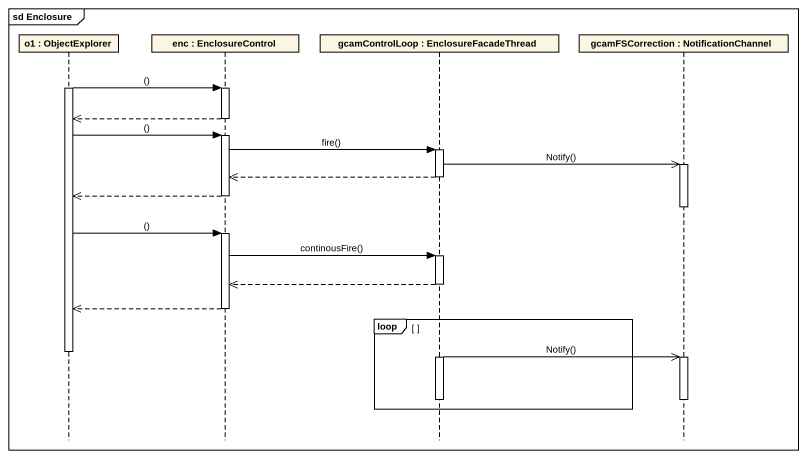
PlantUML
@startuml
mainframe sd Enclosure
hide footbox
participant "o1 : ObjectExplorer" as o1
participant "enc : EnclosureControl" as enc
participant "gcamControlLoop : EnclosureFacadeThread" as gcamControlLoop
participant "gcamFSCorrection : NotificationChannel" as gcamFSCorrection

activate o1
o1 -> enc : ()
activate enc
enc -->> o1
deactivate enc
o1 -> enc : ()
activate enc
enc -> gcamControlLoop : fire()
activate gcamControlLoop
gcamControlLoop ->> gcamFSCorrection : Notify()
activate gcamFSCorrection
gcamControlLoop -->> enc
deactivate gcamControlLoop
enc -->> o1
deactivate enc
deactivate gcamFSCorrection
o1 -> enc : ()
activate enc
enc -> gcamControlLoop : continousFire()
activate gcamControlLoop
gcamControlLoop -->> enc
deactivate gcamControlLoop
enc -->> o1
deactivate enc
loop
  deactivate o1
  activate gcamControlLoop
  gcamControlLoop ->> gcamFSCorrection : Notify()
  activate gcamFSCorrection
  deactivate gcamControlLoop
  deactivate gcamFSCorrection
end
@enduml
